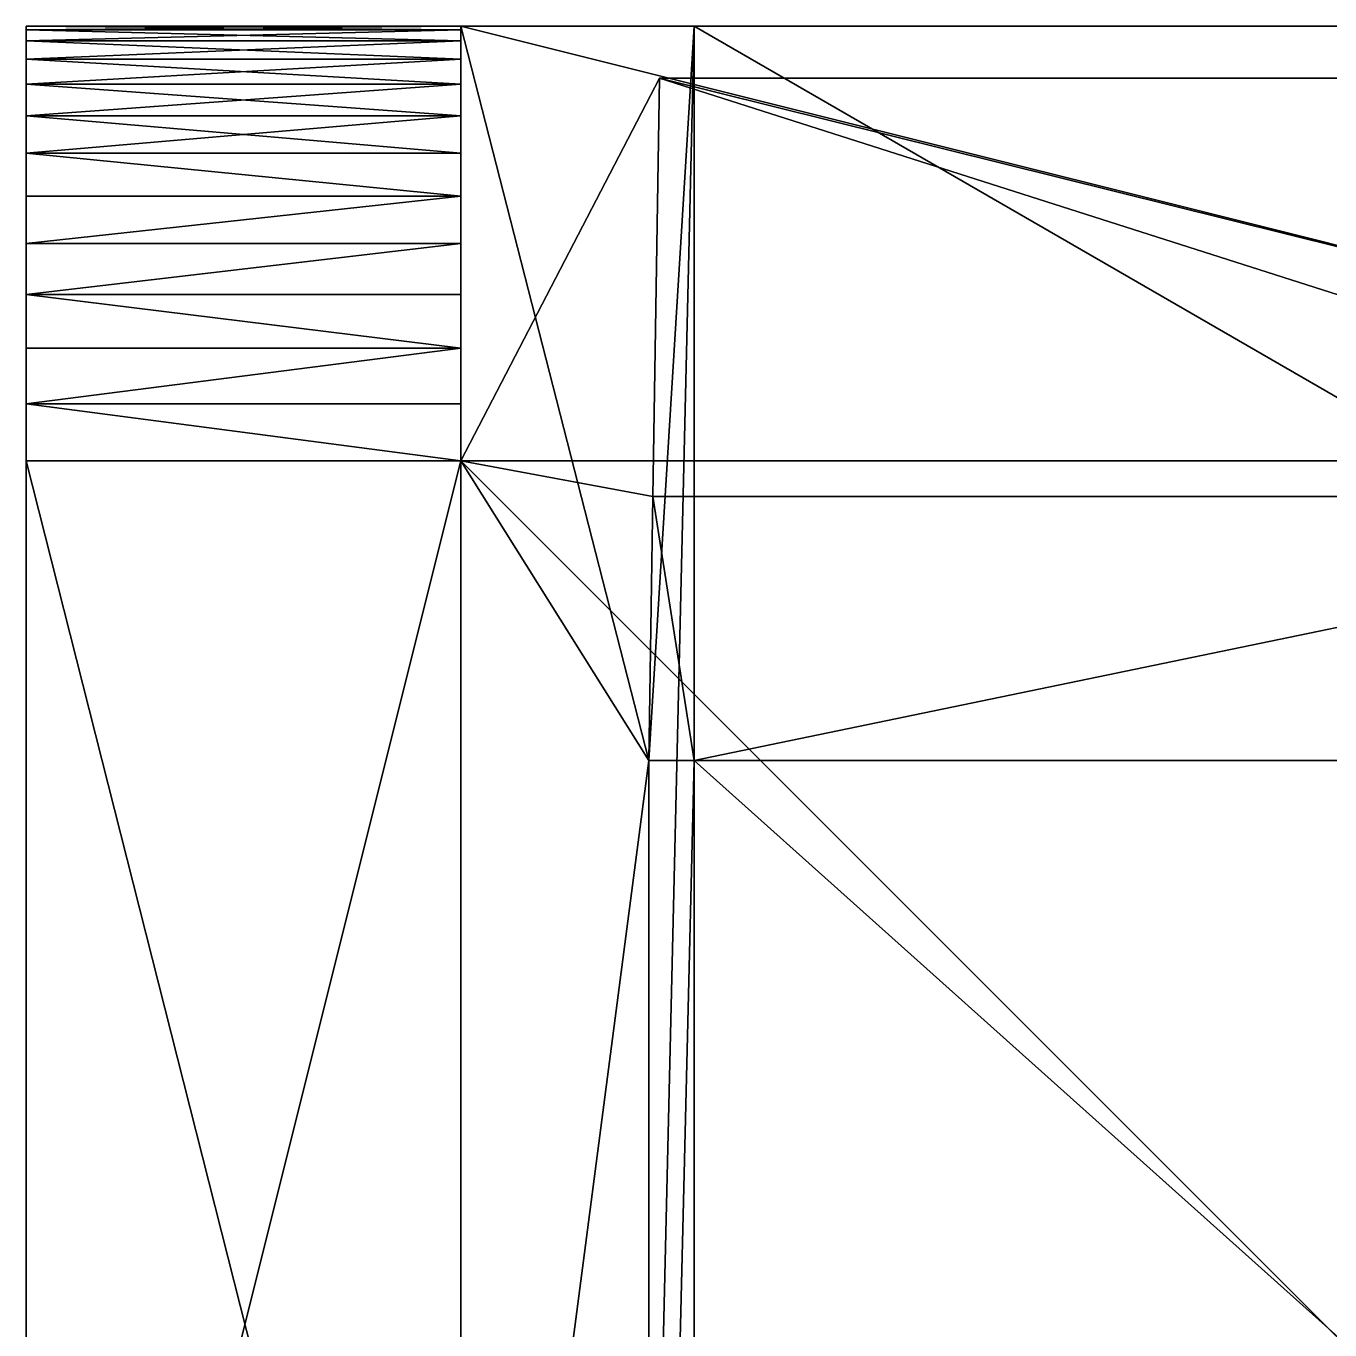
# Model space of a CAD drawing. Extents: x -1.5 to 1.5, y -1.5 to 1.5.
# Drawn here: x -1.5 to 0, y 0 to 1.5 of the extents above; entities that cross this region are included whole.
import ezdxf

# ---------------------------------------------------------------- set-up
doc = ezdxf.new("R2010")
doc.units = 0
doc.layers.get('0').update_dxf_attribs({"color": 13, "linetype": 'CONTINUOUS'})

msp = doc.modelspace()

# ---------------------------------------------------------------- linework, layer by layer
for p, q in [((-1, 1.5, 0.5), (-1.5, 1.5, 0.5)), ((-1, 1.4957, 0.5653), (-1.5, 1.4957, 0.5653)), ((-1, 1.4957, 0.4347), (-1.5, 1.4957, 0.4347)), ((-1, 1.483, 0.3706), (-1.5, 1.483, 0.3706)), ((-1, 1.483, 0.6294), (-1.5, 1.483, 0.6294)), ((-1, 1.4619, 0.3087), (-1.5, 1.4619, 0.3087)), ((-1, 1.4619, 0.6913), (-1.5, 1.4619, 0.6913)), ((-1, 1.433, 0.25), (-1.5, 1.433, 0.25)), ((-1, 1.433, 0.75), (-1.5, 1.433, 0.75)), ((-1, 1.3967, 0.1956), (-1.5, 1.3967, 0.1956)), ((-1, 1.3967, 0.8044), (-1.5, 1.3967, 0.8044)), ((-1, 1.3536, 0.1464), (-1.5, 1.3536, 0.1464)), ((-1, 1.3536, 0.8536), (-1.5, 1.3536, 0.8536)), ((-1, 1.3044, 0.1033), (-1.5, 1.3044, 0.1033)), ((-1, 1.3044, 0.8967), (-1.5, 1.3044, 0.8967)), ((-1, 1.25, 0.067), (-1.5, 1.25, 0.067)), ((-1, 1.25, 0.933), (-1.5, 1.25, 0.933)), ((-1, 1.1913, 0.0381), (-1.5, 1.1913, 0.0381)), ((-1, 1.1913, 0.9619), (-1.5, 1.1913, 0.9619)), ((-1, 1.1294, 0.017), (-1.5, 1.1294, 0.017)), ((-1, 1.1294, 0.983), (-1.5, 1.1294, 0.983)), ((-1, 1.0653, 0.0043), (-1.5, 1.0653, 0.0043)), ((-1, 1.0653, 0.9957), (-1.5, 1.0653, 0.9957)), ((-1, 1, 1), (-1.5, 1, 1)), ((-1, 1), (-1.5, 1))]:
    msp.add_line(p, q)
at = {"color": 73}
for p, q in [((-1, 1.5, 0.5), (-1, 1.5, 1)), ((-1, 1.5), (-1, 1.5, 0.5)), ((1, 1.5, 1), (-1, 1.5, 1)), ((-1, 1, 1), (-1, 1.5, 1)), ((-1, 1.5), (-1, 1)), ((-0.7315, 1.5), (-1, 1.5)), ((0.7836, 1.5, 0.25), (-0.7315, 1.5, 0.25)), ((-0.7315, 1.5), (-0.7315, 1.5, 0.25)), ((-0.7315, -0.655), (-0.7315, 1.5)), ((-0.7315, 0.655, 0.25), (-0.7315, 1.5, 0.25)), ((-1, 1, 1), (-0.7713, 1.44, 0.72)), ((-0.7713, 1.44, 0.72), (-0.7788, 0.9587, 0.2785)), ((0.7438, 1.44, 0.72), (-0.7713, 1.44, 0.72)), ((-1.5, -1, 1), (-1.5, 1, 1)), ((-1.5, 1), (-1.5, -0.9739)), ((-1, 1, 1), (-1, 1)), ((-1, 1, 1), (-0.7836, 0.655)), ((-0.7836, 0.655), (-1, 1)), ((1, 1, 1), (-1, 1, 1)), ((-1, 1), (-1, -0.9739)), ((-0.7788, 0.9587, 0.2785), (-0.7836, 0.655)), ((-0.7788, 0.9587, 0.2785), (-0.7836, 0.655, 0.25)), ((0.7363, 0.9587, 0.2785), (-0.7788, 0.9587, 0.2785)), ((-0.7836, 0.655, 0.25), (-0.7836, -1.5, 0.25)), ((-0.7836, 0.655), (-0.7836, 0.655, 0.25)), ((-0.7836, 0.655), (-0.7836, -0.7219)), ((-0.7315, 0.655, 0.25), (-0.7836, 0.655, 0.25)), ((0.7315, 0.655, 0.25), (-0.7315, 0.655, 0.25)), ((-0.7315, -0.655, 0.25), (-0.7315, 0.655, 0.25))]:
    msp.add_line(p, q, dxfattribs=at)
at = {"extrusion": (1, -6.13625e-15, 1.38897e-30)}
msp.add_arc((1, 0.5, -1.5), 0.5, 0, 90, dxfattribs=at)
at = {"extrusion": (1, -2.2882e-15, 2.88765e-15)}
msp.add_arc((1, 0.5, -1.5), 0.5, 270, 0, dxfattribs=at)
at = {"extrusion": (1, -1.56629e-15, -4.1875e-17)}
msp.add_arc((1, 0.5, -1), 0.5, 0, 90, dxfattribs=at)
at = {"extrusion": (-1, 1.56629e-15, 4.1875e-17)}
msp.add_arc((-1, 0.5, 1), 0.5, 180, 270, dxfattribs=at)

# ---------------------------------------------------------------- meshes
at = {"color": 73}
mesh = msp.add_polyface(dxfattribs=at)
corners = [(-1.5, 1.4957, 0.5653), (-1, 1.5, 0.5), (-1.5, 1.5, 0.5), (-1, 1.4957, 0.5653)]
mesh.append_faces([[corners[k] for k in face] for face in [(0, 1, 2), (1, 0, 3)]], dxfattribs={"vtx0": -1, "color": 73})
mesh = msp.add_polyface(dxfattribs=at)
corners = [(-1.5, 1.5, 0.5), (-1, 1.4957, 0.4347), (-1.5, 1.4957, 0.4347), (-1, 1.5, 0.5)]
mesh.append_faces([[corners[k] for k in face] for face in [(0, 1, 2), (1, 0, 3)]], dxfattribs={"vtx0": -1, "color": 73})
mesh = msp.add_polyface(dxfattribs=at)
corners = [(-1.5, -1.4957, 0.5653), (-1.5, -1.4955, 0.4337), (-1.5, -1.5, 0.5), (-1.5, -1.483, 0.6294), (-1.5, -1.4908, 0.4102), (-1.5, -1.4823, 0.3686), (-1.5, -1.4619, 0.6913), (-1.5, -1.4727, 0.3403), (-1.5, -1.4606, 0.306), (-1.5, -1.433, 0.75), (-1.5, -1.4459, 0.2761), (-1.5, -1.4309, 0.2469), (-1.5, -1.3967, 0.8044), (-1.5, -1.4109, 0.2169), (-1.5, -1.3938, 0.1923), (-1.5, -1.3536, 0.8536), (-1.5, -1.3685, 0.1635), (-1.5, -1.3499, 0.1432), (-1.5, -1.3044, 0.8967), (-1.5, -1.3194, 0.1165), (-1.5, -1.3, 0.1004), (-1.5, -1.25, 0.933), (-1.5, -1.2645, 0.0767), (-1.5, -1.245, 0.0645), (-1.5, -1.1913, 0.9619), (-1.5, -1.2049, 0.0447), (-1.5, -1.1859, 0.0362), (-1.5, -1.1294, 0.983), (-1.5, -1.1416, 0.0212), (-1.5, -1.1238, 0.0159), (-1.5, -1.0653, 0.9957), (-1.5, -1.0759, 0.0064), (-1.5, -1.0597, 0.0039), (-1.5, -1, 1), (-1.5, -1.0089, 0.0006), (-1.5, -0.9739), (-1.5, 1, 1), (-1.5, 1), (-1.5, 1.0653, 0.9957), (-1.5, 1.0653, 0.0043), (-1.5, 1.1294, 0.983), (-1.5, 1.1294, 0.017), (-1.5, 1.1913, 0.9619), (-1.5, 1.1913, 0.0381), (-1.5, 1.25, 0.933), (-1.5, 1.25, 0.067), (-1.5, 1.3044, 0.8967), (-1.5, 1.3044, 0.1033), (-1.5, 1.3536, 0.8536), (-1.5, 1.3536, 0.1464), (-1.5, 1.3967, 0.8044), (-1.5, 1.3967, 0.1956), (-1.5, 1.433, 0.75), (-1.5, 1.433, 0.25), (-1.5, 1.4619, 0.6913), (-1.5, 1.4619, 0.3087), (-1.5, 1.483, 0.6294), (-1.5, 1.483, 0.3706), (-1.5, 1.4957, 0.5653), (-1.5, 1.4957, 0.4347), (-1.5, 1.5, 0.5)]
mesh.append_faces([[corners[k] for k in face] for face in [(0, 1, 2), (59, 58, 60)]], dxfattribs={"vtx0": -1, "color": 73})
mesh.append_faces([[corners[k] for k in face] for face in [(1, 3, 4), (4, 3, 5), (5, 6, 7), (7, 6, 8), (8, 9, 10), (10, 9, 11), (11, 12, 13), (13, 12, 14), (14, 15, 16), (16, 15, 17), (17, 18, 19), (19, 18, 20), (20, 21, 22), (22, 21, 23), (23, 24, 25), (25, 24, 26), (26, 27, 28), (28, 27, 29), (29, 30, 31), (31, 30, 32), (32, 33, 34), (34, 33, 35), (35, 36, 37), (37, 38, 39), (39, 40, 41), (41, 42, 43), (43, 44, 45), (45, 46, 47), (47, 48, 49), (49, 50, 51), (51, 52, 53), (53, 54, 55), (55, 56, 57), (57, 58, 59)]], dxfattribs={"vtx0": -1, "vtx1": -1, "color": 73})
mesh.append_faces([[corners[k] for k in face] for face in [(1, 0, 3), (5, 3, 6), (8, 6, 9), (11, 9, 12), (14, 12, 15), (17, 15, 18), (20, 18, 21), (23, 21, 24), (26, 24, 27), (29, 27, 30), (32, 30, 33), (35, 33, 36), (37, 36, 38), (39, 38, 40), (41, 40, 42), (43, 42, 44), (45, 44, 46), (47, 46, 48), (49, 48, 50), (51, 50, 52), (53, 52, 54), (55, 54, 56), (57, 56, 58)]], dxfattribs={"vtx0": -1, "vtx2": -1, "color": 73})
mesh = msp.add_polyface(dxfattribs=at)
corners = [(-1, 1.0653, 0.0043), (-1, 1, 1), (-1, 1), (-1, 1.0653, 0.9957), (-1, 1.1294, 0.017), (-1, 1.1294, 0.983), (-1, 1.1913, 0.0381), (-1, 1.1913, 0.9619), (-1, 1.25, 0.067), (-1, 1.25, 0.933), (-1, 1.3044, 0.1033), (-1, 1.3044, 0.8967), (-1, 1.3536, 0.1464), (-1, 1.3536, 0.8536), (-1, 1.3967, 0.1956), (-1, 1.3967, 0.8044), (-1, 1.433, 0.25), (-1, 1.433, 0.75), (-1, 1.4619, 0.3087), (-1, 1.4619, 0.6913), (-1, 1.483, 0.3706), (-1, 1.483, 0.6294), (-1, 1.4957, 0.4347), (-1, 1.4957, 0.5653), (-1, 1.5, 0.5)]
mesh.append_faces([[corners[k] for k in face] for face in [(0, 1, 2), (23, 22, 24)]], dxfattribs={"vtx0": -1, "color": 73})
mesh.append_faces([[corners[k] for k in face] for face in [(1, 0, 3), (3, 4, 5), (5, 6, 7), (7, 8, 9), (9, 10, 11), (11, 12, 13), (13, 14, 15), (15, 16, 17), (17, 18, 19), (19, 20, 21), (21, 22, 23)]], dxfattribs={"vtx0": -1, "vtx1": -1, "color": 73})
mesh.append_faces([[corners[k] for k in face] for face in [(3, 0, 4), (5, 4, 6), (7, 6, 8), (9, 8, 10), (11, 10, 12), (13, 12, 14), (15, 14, 16), (17, 16, 18), (19, 18, 20), (21, 20, 22)]], dxfattribs={"vtx0": -1, "vtx2": -1, "color": 73})
mesh = msp.add_polyface(dxfattribs=at)
corners = [(-1, 1.5, 1), (-1, 1.0653, 0.9957), (-1, 1, 1), (-1, 1.1294, 0.983), (-1, 1.1913, 0.9619), (-1, 1.25, 0.933), (-1, 1.3044, 0.8967), (-1, 1.3536, 0.8536), (-1, 1.3967, 0.8044), (-1, 1.433, 0.75), (-1, 1.4619, 0.6913), (-1, 1.483, 0.6294), (-1, 1.4957, 0.5653), (-1, 1.5, 0.5)]
mesh.append_faces([[corners[k] for k in face] for face in [(0, 1, 2), (12, 0, 13)]], dxfattribs={"vtx0": -1, "color": 73})
mesh.append_faces([[corners[k] for k in face] for face in [(1, 0, 3), (3, 0, 4), (4, 0, 5), (5, 0, 6), (6, 0, 7), (7, 0, 8), (8, 0, 9), (9, 0, 10), (10, 0, 11), (11, 0, 12)]], dxfattribs={"vtx0": -1, "vtx1": -1, "color": 73})
mesh = msp.add_polyface(dxfattribs=at)
corners = [(-1, 1.0653, 0.0043), (-1, 1.5), (-1, 1), (-1, 1.1294, 0.017), (-1, 1.1913, 0.0381), (-1, 1.25, 0.067), (-1, 1.3044, 0.1033), (-1, 1.3536, 0.1464), (-1, 1.3967, 0.1956), (-1, 1.433, 0.25), (-1, 1.4619, 0.3087), (-1, 1.483, 0.3706), (-1, 1.4957, 0.4347), (-1, 1.5, 0.5)]
mesh.append_faces([[corners[k] for k in face] for face in [(0, 1, 2), (1, 12, 13)]], dxfattribs={"vtx0": -1, "color": 73})
mesh.append_faces([[corners[k] for k in face] for face in [(1, 0, 3), (1, 3, 4), (1, 4, 5), (1, 5, 6), (1, 6, 7), (1, 7, 8), (1, 8, 9), (1, 9, 10), (1, 10, 11), (1, 11, 12)]], dxfattribs={"vtx0": -1, "vtx2": -1, "color": 73})
mesh = msp.add_polyface(dxfattribs=at)
corners = [(-1, 1.5), (-0.7315, 1.5, 0.25), (-0.7315, 1.5), (-1, 1.5, 0.5), (0.7836, 1.5), (1, 1.5, 0.5), (1, 1.5), (0.7836, 1.5, 0.25), (-1, 1.5, 1), (1, 1.5, 1)]
mesh.append_faces([[corners[k] for k in face] for face in [(0, 1, 2), (4, 5, 6), (5, 8, 9)]], dxfattribs={"vtx0": -1, "color": 73})
mesh.append_faces([[corners[k] for k in face] for face in [(5, 1, 3)]], dxfattribs={"vtx0": -1, "vtx1": -1, "vtx2": -1, "color": 73})
mesh.append_faces([[corners[k] for k in face] for face in [(1, 0, 3), (5, 4, 7), (5, 7, 1), (5, 3, 8)]], dxfattribs={"vtx0": -1, "vtx2": -1, "color": 73})
mesh = msp.add_polyface(dxfattribs=at)
corners = [(-1.5, 1.4957, 0.4347), (-1, 1.483, 0.3706), (-1.5, 1.483, 0.3706), (-1, 1.4957, 0.4347)]
mesh.append_faces([[corners[k] for k in face] for face in [(0, 1, 2), (1, 0, 3)]], dxfattribs={"vtx0": -1, "color": 73})
mesh = msp.add_polyface(dxfattribs=at)
corners = [(-1.5, 1.483, 0.6294), (-1, 1.4957, 0.5653), (-1.5, 1.4957, 0.5653), (-1, 1.483, 0.6294)]
mesh.append_faces([[corners[k] for k in face] for face in [(0, 1, 2), (1, 0, 3)]], dxfattribs={"vtx0": -1, "color": 73})
mesh = msp.add_polyface(dxfattribs=at)
corners = [(-1, 1.5), (-0.7836, 0.655), (-1, 1), (-0.7315, 1.5), (-0.7836, -0.7219), (-0.7315, -0.655)]
mesh.append_faces([[corners[k] for k in face] for face in [(0, 1, 2), (4, 3, 5)]], dxfattribs={"vtx0": -1, "color": 73})
mesh.append_faces([[corners[k] for k in face] for face in [(1, 3, 4)]], dxfattribs={"vtx0": -1, "vtx1": -1, "color": 73})
mesh.append_faces([[corners[k] for k in face] for face in [(1, 0, 3)]], dxfattribs={"vtx0": -1, "vtx2": -1, "color": 73})
mesh = msp.add_polyface(dxfattribs=at)
corners = [(1, 1, 1), (-1, 1.5, 1), (-1, 1, 1), (1, 1.5, 1)]
mesh.append_faces([[corners[k] for k in face] for face in [(0, 1, 2), (1, 0, 3)]], dxfattribs={"vtx0": -1, "color": 73})
mesh = msp.add_polyface(dxfattribs=at)
corners = [(-0.7315, 1.5), (-0.7315, -0.655, 0.25), (-0.7315, -0.655), (-0.7315, 0.655, 0.25), (-0.7315, 1.5, 0.25)]
mesh.append_faces([[corners[k] for k in face] for face in [(0, 1, 2), (3, 0, 4)]], dxfattribs={"vtx0": -1, "color": 73})
mesh.append_faces([[corners[k] for k in face] for face in [(1, 0, 3)]], dxfattribs={"vtx0": -1, "vtx1": -1, "color": 73})
mesh = msp.add_polyface(dxfattribs=at)
corners = [(-0.7315, 1.5, 0.25), (0.7315, 0.655, 0.25), (-0.7315, 0.655, 0.25), (0.7836, 1.5, 0.25), (0.7315, -0.655, 0.25), (0.7836, -0.655, 0.25)]
mesh.append_faces([[corners[k] for k in face] for face in [(0, 1, 2), (4, 3, 5)]], dxfattribs={"vtx0": -1, "color": 73})
mesh.append_faces([[corners[k] for k in face] for face in [(1, 3, 4)]], dxfattribs={"vtx0": -1, "vtx1": -1, "color": 73})
mesh.append_faces([[corners[k] for k in face] for face in [(1, 0, 3)]], dxfattribs={"vtx0": -1, "vtx2": -1, "color": 73})
mesh = msp.add_polyface(dxfattribs=at)
corners = [(-1.5, 1.483, 0.3706), (-1, 1.4619, 0.3087), (-1.5, 1.4619, 0.3087), (-1, 1.483, 0.3706)]
mesh.append_faces([[corners[k] for k in face] for face in [(0, 1, 2), (1, 0, 3)]], dxfattribs={"vtx0": -1, "color": 73})
mesh = msp.add_polyface(dxfattribs=at)
corners = [(-1.5, 1.4619, 0.6913), (-1, 1.483, 0.6294), (-1.5, 1.483, 0.6294), (-1, 1.4619, 0.6913)]
mesh.append_faces([[corners[k] for k in face] for face in [(0, 1, 2), (1, 0, 3)]], dxfattribs={"vtx0": -1, "color": 73})
mesh = msp.add_polyface(dxfattribs=at)
corners = [(-1.5, 1.4619, 0.3087), (-1, 1.433, 0.25), (-1.5, 1.433, 0.25), (-1, 1.4619, 0.3087)]
mesh.append_faces([[corners[k] for k in face] for face in [(0, 1, 2), (1, 0, 3)]], dxfattribs={"vtx0": -1, "color": 73})
mesh = msp.add_polyface(dxfattribs=at)
corners = [(-1.5, 1.433, 0.75), (-1, 1.4619, 0.6913), (-1.5, 1.4619, 0.6913), (-1, 1.433, 0.75)]
mesh.append_faces([[corners[k] for k in face] for face in [(0, 1, 2), (1, 0, 3)]], dxfattribs={"vtx0": -1, "color": 73})
mesh = msp.add_polyface(dxfattribs=at)
corners = [(-1, 1, 1), (-0.7788, 0.9587, 0.2785), (-0.7836, 0.655), (-0.7713, 1.44, 0.72)]
mesh.append_faces([[corners[k] for k in face] for face in [(0, 1, 2), (1, 0, 3)]], dxfattribs={"vtx0": -1, "color": 73})
mesh = msp.add_polyface(dxfattribs=at)
corners = [(1, 1, 1), (-0.7713, 1.44, 0.72), (-1, 1, 1), (0.7438, 1.44, 0.72)]
mesh.append_faces([[corners[k] for k in face] for face in [(0, 1, 2), (1, 0, 3)]], dxfattribs={"vtx0": -1, "color": 73})
mesh = msp.add_polyface(dxfattribs=at)
corners = [(-0.7713, 1.44, 0.72), (0.7363, 0.9587, 0.2785), (-0.7788, 0.9587, 0.2785), (0.7438, 1.44, 0.72)]
mesh.append_faces([[corners[k] for k in face] for face in [(0, 1, 2), (1, 0, 3)]], dxfattribs={"vtx0": -1, "color": 73})
mesh = msp.add_polyface(dxfattribs=at)
corners = [(-1.5, 1.433, 0.25), (-1, 1.3967, 0.1956), (-1.5, 1.3967, 0.1956), (-1, 1.433, 0.25)]
mesh.append_faces([[corners[k] for k in face] for face in [(0, 1, 2), (1, 0, 3)]], dxfattribs={"vtx0": -1, "color": 73})
mesh = msp.add_polyface(dxfattribs=at)
corners = [(-1.5, 1.3967, 0.8044), (-1, 1.433, 0.75), (-1.5, 1.433, 0.75), (-1, 1.3967, 0.8044)]
mesh.append_faces([[corners[k] for k in face] for face in [(0, 1, 2), (1, 0, 3)]], dxfattribs={"vtx0": -1, "color": 73})
mesh = msp.add_polyface(dxfattribs=at)
corners = [(-1.5, 1.3967, 0.1956), (-1, 1.3536, 0.1464), (-1.5, 1.3536, 0.1464), (-1, 1.3967, 0.1956)]
mesh.append_faces([[corners[k] for k in face] for face in [(0, 1, 2), (1, 0, 3)]], dxfattribs={"vtx0": -1, "color": 73})
mesh = msp.add_polyface(dxfattribs=at)
corners = [(-1.5, 1.3536, 0.8536), (-1, 1.3967, 0.8044), (-1.5, 1.3967, 0.8044), (-1, 1.3536, 0.8536)]
mesh.append_faces([[corners[k] for k in face] for face in [(0, 1, 2), (1, 0, 3)]], dxfattribs={"vtx0": -1, "color": 73})
mesh = msp.add_polyface(dxfattribs=at)
corners = [(-1.5, 1.3536, 0.1464), (-1, 1.3044, 0.1033), (-1.5, 1.3044, 0.1033), (-1, 1.3536, 0.1464)]
mesh.append_faces([[corners[k] for k in face] for face in [(0, 1, 2), (1, 0, 3)]], dxfattribs={"vtx0": -1, "color": 73})
mesh = msp.add_polyface(dxfattribs=at)
corners = [(-1, 1.3044, 0.8967), (-1.5, 1.3536, 0.8536), (-1.5, 1.3044, 0.8967), (-1, 1.3536, 0.8536)]
mesh.append_faces([[corners[k] for k in face] for face in [(0, 1, 2), (1, 0, 3)]], dxfattribs={"vtx0": -1, "color": 73})
mesh = msp.add_polyface(dxfattribs=at)
corners = [(-1, 1.3044, 0.1033), (-1.5, 1.25, 0.067), (-1.5, 1.3044, 0.1033), (-1, 1.25, 0.067)]
mesh.append_faces([[corners[k] for k in face] for face in [(0, 1, 2), (1, 0, 3)]], dxfattribs={"vtx0": -1, "color": 73})
mesh = msp.add_polyface(dxfattribs=at)
corners = [(-1.5, 1.25, 0.933), (-1, 1.3044, 0.8967), (-1.5, 1.3044, 0.8967), (-1, 1.25, 0.933)]
mesh.append_faces([[corners[k] for k in face] for face in [(0, 1, 2), (1, 0, 3)]], dxfattribs={"vtx0": -1, "color": 73})
mesh = msp.add_polyface(dxfattribs=at)
corners = [(-1, 1.25, 0.067), (-1.5, 1.1913, 0.0381), (-1.5, 1.25, 0.067), (-1, 1.1913, 0.0381)]
mesh.append_faces([[corners[k] for k in face] for face in [(0, 1, 2), (1, 0, 3)]], dxfattribs={"vtx0": -1, "color": 73})
mesh = msp.add_polyface(dxfattribs=at)
corners = [(-1.5, 1.1913, 0.9619), (-1, 1.25, 0.933), (-1.5, 1.25, 0.933), (-1, 1.1913, 0.9619)]
mesh.append_faces([[corners[k] for k in face] for face in [(0, 1, 2), (1, 0, 3)]], dxfattribs={"vtx0": -1, "color": 73})
mesh = msp.add_polyface(dxfattribs=at)
corners = [(-1.5, 1.1913, 0.0381), (-1, 1.1294, 0.017), (-1.5, 1.1294, 0.017), (-1, 1.1913, 0.0381)]
mesh.append_faces([[corners[k] for k in face] for face in [(0, 1, 2), (1, 0, 3)]], dxfattribs={"vtx0": -1, "color": 73})
mesh = msp.add_polyface(dxfattribs=at)
corners = [(-1, 1.1294, 0.983), (-1.5, 1.1913, 0.9619), (-1.5, 1.1294, 0.983), (-1, 1.1913, 0.9619)]
mesh.append_faces([[corners[k] for k in face] for face in [(0, 1, 2), (1, 0, 3)]], dxfattribs={"vtx0": -1, "color": 73})
mesh = msp.add_polyface(dxfattribs=at)
corners = [(-1, 1.1294, 0.017), (-1.5, 1.0653, 0.0043), (-1.5, 1.1294, 0.017), (-1, 1.0653, 0.0043)]
mesh.append_faces([[corners[k] for k in face] for face in [(0, 1, 2), (1, 0, 3)]], dxfattribs={"vtx0": -1, "color": 73})
mesh = msp.add_polyface(dxfattribs=at)
corners = [(-1.5, 1.0653, 0.9957), (-1, 1.1294, 0.983), (-1.5, 1.1294, 0.983), (-1, 1.0653, 0.9957)]
mesh.append_faces([[corners[k] for k in face] for face in [(0, 1, 2), (1, 0, 3)]], dxfattribs={"vtx0": -1, "color": 73})
mesh = msp.add_polyface(dxfattribs=at)
corners = [(-1.5, 1.0653, 0.0043), (-1, 1), (-1.5, 1), (-1, 1.0653, 0.0043)]
mesh.append_faces([[corners[k] for k in face] for face in [(0, 1, 2), (1, 0, 3)]], dxfattribs={"vtx0": -1, "color": 73})
mesh = msp.add_polyface(dxfattribs=at)
corners = [(-1, 1, 1), (-1.5, 1.0653, 0.9957), (-1.5, 1, 1), (-1, 1.0653, 0.9957)]
mesh.append_faces([[corners[k] for k in face] for face in [(0, 1, 2), (1, 0, 3)]], dxfattribs={"vtx0": -1, "color": 73})
mesh = msp.add_polyface(dxfattribs=at)
corners = [(-1.5, 1), (-1, -0.9739), (-1.5, -0.9739), (-1, 1)]
mesh.append_faces([[corners[k] for k in face] for face in [(0, 1, 2), (1, 0, 3)]], dxfattribs={"vtx0": -1, "color": 73})
mesh = msp.add_polyface(dxfattribs=at)
corners = [(-1.5, -1, 1), (-1, 1, 1), (-1.5, 1, 1), (-1, -1, 1), (1, -1, 1), (1, 1, 1), (1.5, 1, 1), (1.5, -1, 1)]
mesh.append_faces([[corners[k] for k in face] for face in [(0, 1, 2), (6, 4, 7)]], dxfattribs={"vtx0": -1, "color": 73})
mesh.append_faces([[corners[k] for k in face] for face in [(1, 4, 5), (5, 4, 6)]], dxfattribs={"vtx0": -1, "vtx1": -1, "color": 73})
mesh.append_faces([[corners[k] for k in face] for face in [(1, 0, 3), (1, 3, 4)]], dxfattribs={"vtx0": -1, "vtx2": -1, "color": 73})
mesh = msp.add_polyface(dxfattribs=at)
corners = [(-1, 1, 1), (-0.7836, 0.655), (-1, 1)]
mesh.append_faces([[corners[k] for k in face] for face in [(0, 1, 2)]], dxfattribs={"color": 73})
mesh = msp.add_polyface(dxfattribs=at)
corners = [(-1, 1), (-1, -1), (-1, -0.9739), (-0.7836, 0.655), (-0.7836, -0.7219)]
mesh.append_faces([[corners[k] for k in face] for face in [(0, 1, 2), (1, 3, 4)]], dxfattribs={"vtx0": -1, "color": 73})
mesh.append_faces([[corners[k] for k in face] for face in [(1, 0, 3)]], dxfattribs={"vtx0": -1, "vtx2": -1, "color": 73})
mesh = msp.add_polyface(dxfattribs=at)
corners = [(-0.7788, 0.9587, 0.2785), (-0.7315, 0.655, 0.25), (-0.7836, 0.655, 0.25), (0.7363, 0.9587, 0.2785), (0.7315, 0.655, 0.25)]
mesh.append_faces([[corners[k] for k in face] for face in [(0, 1, 2), (1, 3, 4)]], dxfattribs={"vtx0": -1, "color": 73})
mesh.append_faces([[corners[k] for k in face] for face in [(1, 0, 3)]], dxfattribs={"vtx0": -1, "vtx2": -1, "color": 73})
mesh = msp.add_polyface(dxfattribs=at)
corners = [(-0.7788, 0.9587, 0.2785), (-0.7836, 0.655, 0.25), (-0.7836, 0.655)]
mesh.append_faces([[corners[k] for k in face] for face in [(0, 1, 2)]], dxfattribs={"color": 73})
mesh = msp.add_polyface(dxfattribs=at)
corners = [(-0.7836, -0.7219), (-0.7836, -1.5, 0.25), (-0.7836, -1.5), (-0.7836, 0.655, 0.25), (-0.7836, 0.655)]
mesh.append_faces([[corners[k] for k in face] for face in [(0, 1, 2), (3, 0, 4)]], dxfattribs={"vtx0": -1, "color": 73})
mesh.append_faces([[corners[k] for k in face] for face in [(1, 0, 3)]], dxfattribs={"vtx0": -1, "vtx1": -1, "color": 73})
mesh = msp.add_polyface(dxfattribs=at)
corners = [(-0.7315, 0.655, 0.25), (-0.7836, -1.5, 0.25), (-0.7836, 0.655, 0.25), (-0.7315, -0.655, 0.25), (0.7315, -1.5, 0.25), (0.7315, -0.655, 0.25)]
mesh.append_faces([[corners[k] for k in face] for face in [(0, 1, 2), (4, 3, 5)]], dxfattribs={"vtx0": -1, "color": 73})
mesh.append_faces([[corners[k] for k in face] for face in [(1, 0, 3), (3, 4, 1)]], dxfattribs={"vtx0": -1, "vtx2": -1, "color": 73})
mesh = msp.add_polyface(dxfattribs=at)
corners = [(-0.7315, 0.655, 0.25), (0.7315, -0.655, 0.25), (-0.7315, -0.655, 0.25), (0.7315, 0.655, 0.25)]
mesh.append_faces([[corners[k] for k in face] for face in [(0, 1, 2), (1, 0, 3)]], dxfattribs={"vtx0": -1, "color": 73})

doc.saveas('drawing.dxf')
